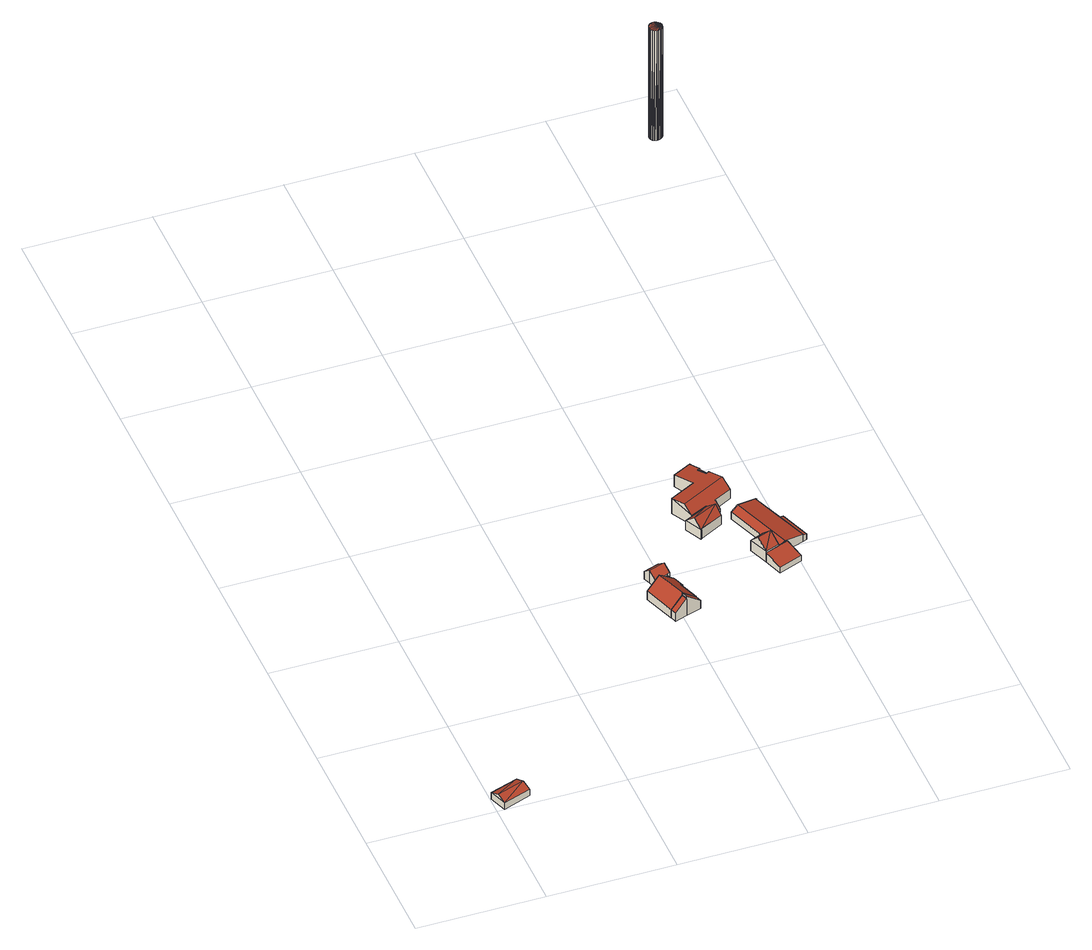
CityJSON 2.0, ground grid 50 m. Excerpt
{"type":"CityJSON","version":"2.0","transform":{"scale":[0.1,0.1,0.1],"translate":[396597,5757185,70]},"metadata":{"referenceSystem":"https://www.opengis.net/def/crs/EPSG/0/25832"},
"CityObjects":{
"building1":{"type":"Building","attributes":{"Gemeindeschluessel":"05515000","Geometrietyp2DReferenz":"3000","function":"51009_1610","roofType":"3100","measuredHeight":4.44},"geometry":[{"type":"Solid","lod":"2","boundaries":[[[[0,1,2,3]],[[4,5,1,0]],[[6,7,5,4]],[[3,2,7,6]],[[0,8,4]],[[6,9,3]],[[9,8,0]],[[0,3,9]],[[6,4,8]],[[8,9,6]],[[1,5,7,2]]]],"semantics":{"surfaces":[{"type":"WallSurface"},{"type":"RoofSurface"},{"type":"GroundSurface"}],"values":[[0,0,0,0,0,0,1,1,1,1,2]]}}]},
"building2":{"type":"Building","attributes":{"Gemeindeschluessel":"05515000","Geometrietyp2DReferenz":"3000","function":"51009_1610","roofType":"2100","measuredHeight":7.82},"geometry":[{"type":"Solid","lod":"2","boundaries":[[[[10,11,12,13]],[[14,15,11,10]],[[16,17,15,14]],[[13,12,17,16]],[[14,10,13,16]],[[11,15,17,12]]]],"semantics":{"surfaces":[{"type":"WallSurface"},{"type":"RoofSurface"},{"type":"GroundSurface"}],"values":[[0,0,0,0,1,2]]}}]},
"building3":{"type":"Building","attributes":{"Gemeindeschluessel":"05515000","Geometrietyp2DReferenz":"3000","function":"31001_1000"},"address":[{"country":"Germany","locality":"Münster","thoroughfareNumber":"46","thoroughfareName":"Brookweg"}],"children":["building3-1","building3-2"]},
"building3-1":{"type":"BuildingPart","attributes":{"roofType":"2100","measuredHeight":9.14},"parents":["building3"],"geometry":[{"type":"Solid","lod":"2","boundaries":[[[[18,19,20,21]],[[22,23,19,18]],[[24,16,25,23,22]],[[18,21,26,24,22]],[[27,20,19,23,25]],[[28,16,24,26]],[[20,27,28,26,21]],[[27,25,16,28]]]],"semantics":{"surfaces":[{"type":"WallSurface"},{"type":"RoofSurface"},{"type":"GroundSurface"},{"type":"ClosureSurface"}],"values":[[0,0,0,1,2,0,3,3]]}}]},
"building3-2":{"type":"BuildingPart","attributes":{"roofType":"3100","measuredHeight":8.42},"parents":["building3"],"geometry":[{"type":"Solid","lod":"2","boundaries":[[[[29,30,31,32]],[[33,34,30,29]],[[35,21,20,34,33]],[[14,36,25,16]],[[37,38,36,14]],[[39,40,38,37]],[[41,42,40,39]],[[43,44,42,41]],[[32,31,44,43]],[[37,14,16,28,39]],[[26,35,33,29,32,43,41,39,28]],[[30,34,20,27,25,36,38,40,42,44,31]],[[21,35,26]],[[20,21,26,28,27]],[[25,27,28,16]]]],"semantics":{"surfaces":[{"type":"WallSurface"},{"type":"RoofSurface"},{"type":"GroundSurface"},{"type":"ClosureSurface"}],"values":[[0,0,0,0,0,0,0,0,0,1,1,2,0,3,3]]}}]},
"building4":{"type":"Building","attributes":{"Gemeindeschluessel":"05515000","Geometrietyp2DReferenz":"3000","function":"31001_2460"},"children":["building4-1","building4-2"]},
"building4-1":{"type":"BuildingPart","attributes":{"roofType":"1000","measuredHeight":2.84},"parents":["building4"],"geometry":[{"type":"Solid","lod":"2","boundaries":[[[[45,46,47,48]],[[49,50,51,52]],[[53,54,50,49]],[[48,47,54,53]],[[49,52,45,48,53]],[[46,51,50,54,47]],[[46,45,52,51]]]],"semantics":{"surfaces":[{"type":"WallSurface"},{"type":"RoofSurface"},{"type":"GroundSurface"},{"type":"ClosureSurface"}],"values":[[0,0,0,0,1,2,3]]}}]},
"building4-2":{"type":"BuildingPart","attributes":{"roofType":"3100","measuredHeight":5.99},"parents":["building4"],"geometry":[{"type":"Solid","lod":"2","boundaries":[[[[46,45,55]],[[56,57,46,55]],[[58,59,57,56]],[[60,61,59,58]],[[62,63,61,60]],[[64,65,63,62]],[[66,67,65,64]],[[68,50,67,66]],[[69,52,51,50,68]],[[62,60,58,64]],[[56,55,69,68,66,64,58]],[[46,57,59,61,63,65,67,50,51]],[[52,69,55,45]],[[46,51,52,45]]]],"semantics":{"surfaces":[{"type":"WallSurface"},{"type":"RoofSurface"},{"type":"GroundSurface"},{"type":"ClosureSurface"}],"values":[[0,0,0,0,0,0,0,0,0,1,1,2,0,3]]}}]},
"building5":{"type":"Building","attributes":{"name":"Lamskemper","Gemeindeschluessel":"05515000","Geometrietyp2DReferenz":"3000","function":"31001_2460","roofType":"5000","measuredHeight":8.15},"geometry":[{"type":"Solid","lod":"2","boundaries":[[[[70,71,72,73]],[[74,75,71,70]],[[76,77,75,74]],[[78,79,77,76]],[[80,81,79,78]],[[82,83,81,80]],[[84,85,83,82]],[[73,72,85,84]],[[86,87,88,84]],[[84,82,80,86]],[[89,90,87,86,78,91]],[[70,87,90]],[[76,91,78]],[[89,91,76,74]],[[90,89,74,70]],[[88,87,70,73]],[[88,73,84]],[[86,80,78]],[[71,75,77,79,81,83,85,72]]]],"semantics":{"surfaces":[{"type":"WallSurface"},{"type":"RoofSurface"},{"type":"GroundSurface"}],"values":[[0,0,0,0,0,0,0,0,1,1,1,1,1,0,0,0,0,0,2]]}}]},
"building6":{"type":"Building","attributes":{"Gemeindeschluessel":"05515000","Geometrietyp2DReferenz":"3000","function":"31001_1000","roofType":"5000","measuredHeight":8.17},"address":[{"country":"Germany","locality":"Münster","thoroughfareNumber":"40","thoroughfareName":"Brookweg"}],"geometry":[{"type":"Solid","lod":"2","boundaries":[[[[92,93,94,95]],[[96,97,93,92]],[[98,99,97,96]],[[100,101,99,98]],[[102,103,101,100]],[[104,105,103,102]],[[106,107,105,104]],[[108,109,107,106]],[[110,111,109,108]],[[112,113,111,110]],[[114,115,113,112]],[[116,117,115,114]],[[118,119,117,116]],[[120,121,119,118]],[[122,123,121,120]],[[124,125,123,122]],[[126,127,125,124]],[[95,94,127,126]],[[118,128,129,95,126,124,122,120]],[[116,114,112,110,108,106,104,102,100,98,96,92,129,128]],[[95,129,92]],[[116,128,118]],[[93,97,99,101,103,105,107,109,111,113,115,117,119,121,123,125,127,94]]]],"semantics":{"surfaces":[{"type":"WallSurface"},{"type":"RoofSurface"},{"type":"GroundSurface"}],"values":[[0,0,0,0,0,0,0,0,0,0,0,0,0,0,0,0,0,0,1,1,0,0,2]]}}]},
"building7":{"type":"Building","attributes":{"Gemeindeschluessel":"05515000","Geometrietyp2DReferenz":"3000","function":"51009_1610","roofType":"2100","measuredHeight":6.28},"geometry":[{"type":"Solid","lod":"2","boundaries":[[[[130,131,132,133]],[[134,135,131,130]],[[136,137,135,134]],[[133,132,137,136]],[[134,130,133,136]],[[131,135,137,132]]]],"semantics":{"surfaces":[{"type":"WallSurface"},{"type":"RoofSurface"},{"type":"GroundSurface"}],"values":[[0,0,0,0,1,2]]}}]},
"building8":{"type":"Building","attributes":{"Gemeindeschluessel":"05515000","Geometrietyp2DReferenz":"3000","function":"31001_2700"},"children":["building8-1","building8-2","building8-3","building8-4"]},
"building8-1":{"type":"BuildingPart","attributes":{"roofType":"3100","measuredHeight":8.77},"parents":["building8"],"geometry":[{"type":"Solid","lod":"2","boundaries":[[[[138,139,140,141,142]],[[142,141,143,144,145]],[[138,146,147]],[[145,148,142]],[[148,146,138]],[[138,142,148]],[[145,147,146]],[[146,148,145]],[[140,149,143,141]],[[139,138,147,150,151]],[[149,140,139,151]],[[150,147,145,144]],[[149,151,150,144,143]]]],"semantics":{"surfaces":[{"type":"WallSurface"},{"type":"RoofSurface"},{"type":"GroundSurface"},{"type":"ClosureSurface"}],"values":[[0,0,0,0,1,1,1,1,2,0,3,0,3]]}}]},
"building8-2":{"type":"BuildingPart","attributes":{"roofType":"2100","measuredHeight":2.96},"parents":["building8"],"geometry":[{"type":"Solid","lod":"2","boundaries":[[[[152,153,154,155]],[[156,157,153,152]],[[158,159,157,156]],[[156,152,155,158]],[[153,157,159,154]],[[159,158,155,154]]]],"semantics":{"surfaces":[{"type":"WallSurface"},{"type":"RoofSurface"},{"type":"GroundSurface"},{"type":"ClosureSurface"}],"values":[[0,0,0,1,2,3]]}}]},
"building8-3":{"type":"BuildingPart","attributes":{"roofType":"3100","measuredHeight":5.01},"parents":["building8"],"geometry":[{"type":"Solid","lod":"2","boundaries":[[[[160,161,162,163]],[[164,165,161,160]],[[166,167,165,164]],[[168,169,167,166]],[[170,155,154,169,168]],[[171,172,173,159,158,174]],[[163,162,140,139]],[[171,174,170,168,166,164,160,175]],[[163,139,151,176,175,160]],[[161,165,167,169,154,159,173,177,149,140,162]],[[158,155,170,174]],[[159,154,155,158]],[[172,171,175,178]],[[173,172,178,177]],[[178,175,176]],[[178,176,151,149,177]],[[149,151,139,140]]]],"semantics":{"surfaces":[{"type":"WallSurface"},{"type":"RoofSurface"},{"type":"GroundSurface"},{"type":"ClosureSurface"}],"values":[[0,0,0,0,0,0,0,1,1,2,0,3,0,3,0,3,3]]}}]},
"building8-4":{"type":"BuildingPart","attributes":{"roofType":"2100","measuredHeight":4.39},"parents":["building8"],"geometry":[{"type":"Solid","lod":"2","boundaries":[[[[144,143,179,180]],[[181,182,173,172]],[[180,179,182,181]],[[172,178,176,150,144,180,181]],[[143,149,177,173,182,179]],[[150,176,151]],[[143,144,150,151,149]],[[177,178,172,173]],[[149,151,176,178,177]]]],"semantics":{"surfaces":[{"type":"WallSurface"},{"type":"RoofSurface"},{"type":"GroundSurface"},{"type":"ClosureSurface"}],"values":[[0,0,0,1,2,0,3,3,3]]}}]},
"building9":{"type":"Building","attributes":{"Geometrietyp2DReferenz":"1000","Gemeindeschluessel":"05515000","function":"51002_1251","roofType":"9999","measuredHeight":51.51},"geometry":[{"type":"Solid","lod":"2","boundaries":[[[[183,184,185]],[[184,186,185]],[[187,188,183]],[[188,184,183]],[[189,190,187]],[[190,188,187]],[[191,192,189]],[[192,190,189]],[[193,194,191]],[[194,192,191]],[[195,196,193]],[[196,194,193]],[[197,198,195]],[[198,196,195]],[[199,200,197]],[[200,198,197]],[[201,202,199]],[[202,200,199]],[[203,204,201]],[[204,202,201]],[[205,206,203]],[[206,204,203]],[[207,208,205]],[[208,206,205]],[[209,210,207]],[[210,208,207]],[[211,212,209]],[[212,210,209]],[[213,214,211]],[[214,212,211]],[[215,216,213]],[[216,214,213]],[[217,218,215]],[[218,216,215]],[[219,220,217]],[[220,218,217]],[[221,222,219]],[[222,220,219]],[[185,186,221]],[[186,222,221]],[[186,184,222]],[[184,188,222]],[[188,190,222]],[[190,192,222]],[[192,194,222]],[[194,196,222]],[[196,198,222]],[[198,200,222]],[[200,202,222]],[[202,204,222]],[[204,206,222]],[[206,208,222]],[[208,210,222]],[[210,212,222]],[[212,214,222]],[[214,216,222]],[[216,218,222]],[[218,220,222]],[[183,185,187]],[[185,221,187]],[[221,219,187]],[[219,217,187]],[[217,215,187]],[[215,213,187]],[[213,211,187]],[[211,209,187]],[[209,207,187]],[[207,205,187]],[[205,203,187]],[[203,201,187]],[[201,199,187]],[[199,197,187]],[[197,195,187]],[[195,193,187]],[[193,191,187]],[[191,189,187]]]],"semantics":{"surfaces":[{"type":"WallSurface"},{"type":"GroundSurface"},{"type":"RoofSurface"}],"values":[[0,0,0,0,0,0,0,0,0,0,0,0,0,0,0,0,0,0,0,0,0,0,0,0,0,0,0,0,0,0,0,0,0,0,0,0,0,0,0,0,1,1,1,1,1,1,1,1,1,1,1,1,1,1,1,1,1,1,2,2,2,2,2,2,2,2,2,2,2,2,2,2,2,2,2,2]]}}]}
},
"vertices":[
[116,110,33],[116,110,3],[5,71,3],[5,71,33],[141,40,33],[141,40,3],[30,1,33],[30,1,3],[129,75,48],[18,36,48],
[961,744,52],[961,744,15],[1010,761,15],[1010,761,93],[953,768,52],[953,768,15],[1002,785,93],[1002,785,15],
[1070,781,51],[1070,781,13],[1062,805,13],[1062,805,51],[1010,761,104],[1010,761,13],[1002,785,104],[1002,785,13],[1043,798,68],[1007,786,13],[1007,786,97],
[1043,889,44],[1043,889,13],[1027,936,13],[1027,936,44],[1033,886,52],[1033,886,13],[1062,805,52],[953,768,13],[909,895,52],[909,895,13],[963,914,97],[963,914,13],[975,918,87],[975,918,13],[1023,934,48],[1023,934,13],
[965,948,40],[965,948,12],[975,918,12],[975,918,40],[1013,963,40],[1013,963,12],[1013,964,12],[1013,964,40],[1023,934,40],[1023,934,12],
[965,948,47],[960,946,47],[960,946,12],[950,976,72],[950,976,12],[940,1006,47],[940,1006,12],[1001,1027,47],[1001,1027,12],[1012,997,72],[1012,997,12],[1022,967,47],[1022,967,12],[1013,963,47],[1013,964,47],
[1305,1195,49],[1305,1195,6],[1284,1237,6],[1284,1237,49],[1211,1147,49],[1211,1147,6],[1211,1146,49],[1211,1146,6],[1209,1145,49],[1209,1145,6],[1175,1213,49],[1175,1213,6],[1205,1228,49],[1205,1228,6],[1272,1261,49],[1272,1261,6],[1195,1173,87],[1292,1221,87],[1284,1237,72],[1211,1147,51],[1213,1149,51],[1211,1147,50],
[1160,1315,77],[1160,1315,7],[1205,1228,7],[1205,1228,52],[1263,1368,77],[1263,1368,7],[1221,1451,60],[1221,1451,7],[1294,1489,60],[1294,1489,7],[1296,1485,60],[1296,1485,7],[1295,1485,60],[1295,1485,7],[1316,1443,69],[1316,1443,7],[1305,1437,69],[1305,1437,7],[1324,1401,76],[1324,1401,7],[1336,1408,76],[1336,1408,7],[1338,1404,77],[1338,1404,7],[1339,1404,77],[1339,1404,7],[1384,1317,50],[1384,1317,7],[1314,1281,50],[1314,1281,7],[1325,1258,23],[1325,1258,7],[1284,1237,23],[1284,1237,7],[1272,1261,51],[1272,1261,7],[1367,1350,88],[1189,1258,88],
[1316,1443,65],[1316,1443,9],[1305,1437,9],[1305,1437,72],[1336,1408,64],[1336,1408,9],[1324,1401,72],[1324,1401,9],
[1411,1051,50],[1411,1051,34],[1411,1051,2],[1355,1029,2],[1355,1029,50],[1384,951,2],[1384,951,45],[1384,951,50],[1425,1011,89],[1440,971,50],[1369,990,89],[1440,971,2],[1440,971,46],[1440,971,34],
[1520,1138,27],[1520,1138,2],[1501,1136,2],[1501,1136,31],[1563,1017,28],[1563,1017,2],[1548,1011,31],[1548,1011,2],
[1380,1227,52],[1380,1227,2],[1351,1216,2],[1351,1216,34],[1459,1256,34],[1459,1256,2],[1461,1251,34],[1461,1251,2],[1459,1251,34],[1459,1251,2],[1501,1136,34],[1478,986,50],[1478,986,46],[1478,986,2],[1548,1011,34],[1470,983,52],[1459,979,46],[1470,983,2],[1470,983,46],
[1410,877,2],[1410,877,28],[1504,912,28],[1504,912,2],
[1859,3292,522],[1859,3292,7],[1854,3299,522],[1854,3299,7],[1861,3285,522],[1861,3285,7],[1861,3277,522],[1861,3277,7],[1859,3270,522],[1859,3270,7],[1854,3263,522],[1854,3263,7],[1848,3259,522],[1848,3259,7],[1840,3256,522],[1840,3256,7],[1833,3256,522],[1833,3256,7],[1825,3259,522],[1825,3259,7],[1819,3263,522],[1819,3263,7],[1814,3270,522],[1814,3270,7],[1812,3277,522],[1812,3277,7],[1812,3285,522],[1812,3285,7],[1814,3292,522],[1814,3292,7],[1819,3299,522],[1819,3299,7],[1825,3303,522],[1825,3303,7],[1833,3306,522],[1833,3306,7],[1840,3306,522],[1840,3306,7],[1848,3303,522],[1848,3303,7]
]}
